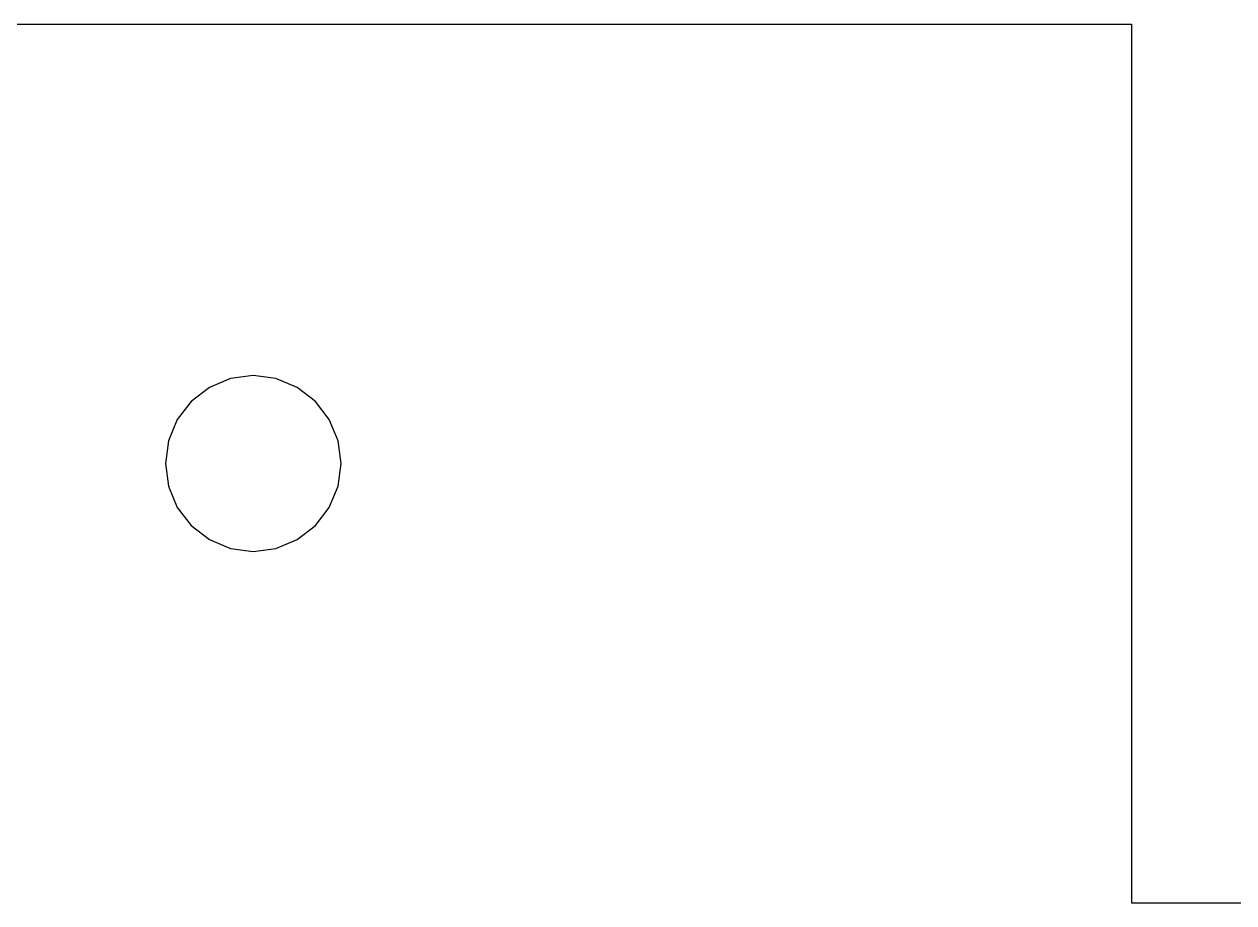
# Model space of a CAD drawing. Header units: metres. Extents: x 523 to 912, y 992 to 1102.
# Drawn here: x 809.57 to 837.12, y 1081.68 to 1101.68 of the extents above; entities that cross this region are included whole.
import ezdxf

# ---------------------------------------------------------------- set-up
doc = ezdxf.new("R2010")
doc.units = ezdxf.units.M

msp = doc.modelspace()

# ---------------------------------------------------------------- linework, layer by layer
at = {"layer": 'GROUP0'}
for p, q in [((599.787, 1101.678, 0), (834.788, 1101.678, 0)), ((834.788, 1101.678, 0), (834.788, 1081.678, 0)), ((814.27, 1093.61, 0), (813.788, 1093.41, 0)), ((814.788, 1093.678, 0), (814.27, 1093.61, 0)), ((815.305, 1093.61, 0), (814.788, 1093.678, 0)), ((815.788, 1093.41, 0), (815.305, 1093.61, 0)), ((813.788, 1093.41, 0), (813.373, 1093.092, 0)), ((816.202, 1093.092, 0), (815.788, 1093.41, 0)), ((813.373, 1093.092, 0), (813.056, 1092.678, 0)), ((816.52, 1092.678, 0), (816.202, 1093.092, 0)), ((813.056, 1092.678, 0), (812.856, 1092.195, 0)), ((816.719, 1092.195, 0), (816.52, 1092.678, 0)), ((812.856, 1092.195, 0), (812.788, 1091.678, 0)), ((816.788, 1091.678, 0), (816.719, 1092.195, 0)), ((812.788, 1091.678, 0), (812.856, 1091.16, 0)), ((816.719, 1091.16, 0), (816.788, 1091.678, 0)), ((812.856, 1091.16, 0), (813.056, 1090.678, 0)), ((816.52, 1090.678, 0), (816.719, 1091.16, 0)), ((813.056, 1090.678, 0), (813.373, 1090.264, 0)), ((816.202, 1090.264, 0), (816.52, 1090.678, 0)), ((813.373, 1090.264, 0), (813.788, 1089.946, 0)), ((815.788, 1089.946, 0), (816.202, 1090.264, 0)), ((813.788, 1089.946, 0), (814.27, 1089.746, 0)), ((815.305, 1089.746, 0), (815.788, 1089.946, 0)), ((814.27, 1089.746, 0), (814.788, 1089.678, 0)), ((814.788, 1089.678, 0), (815.305, 1089.746, 0)), ((834.788, 1081.678, 0), (876.787, 1081.678, 0))]:
    msp.add_line(p, q, dxfattribs=at)

doc.saveas('drawing.dxf')
